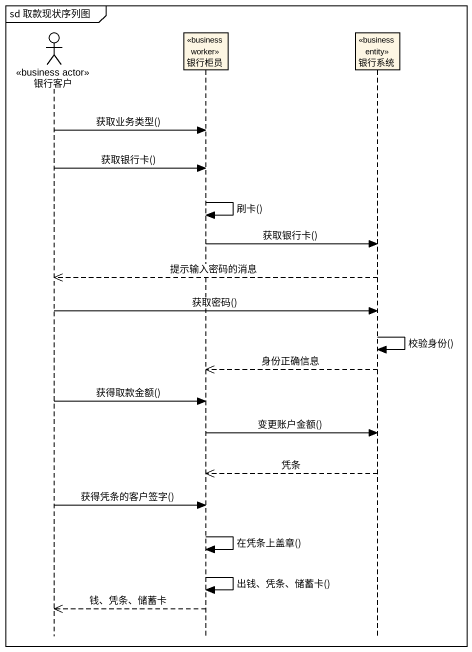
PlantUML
@startuml
mainframe sd 取款现状序列图
hide footbox
actor 银行客户 <<business actor>>
participant 银行柜员 <<business worker>>
participant 银行系统 <<business entity>>

银行客户 -> 银行柜员 : 获取业务类型()
银行客户 -> 银行柜员 : 获取银行卡()
银行柜员 -> 银行柜员 : 刷卡()
银行柜员 -> 银行系统 : 获取银行卡()
银行系统 -->> 银行客户 : 提示输入密码的消息
银行客户 -> 银行系统 : 获取密码()
银行系统 -> 银行系统 : 校验身份()
银行系统 -->> 银行柜员 : 身份正确信息
银行客户 -> 银行柜员 : 获得取款金额()
银行柜员 -> 银行系统 : 变更账户金额()
银行系统 -->> 银行柜员 : 凭条
银行客户 -> 银行柜员 : 获得凭条的客户签字()
银行柜员 -> 银行柜员 : 在凭条上盖章()
银行柜员 -> 银行柜员 : 出钱、凭条、储蓄卡()
银行柜员 -->> 银行客户 : 钱、凭条、储蓄卡
@enduml
